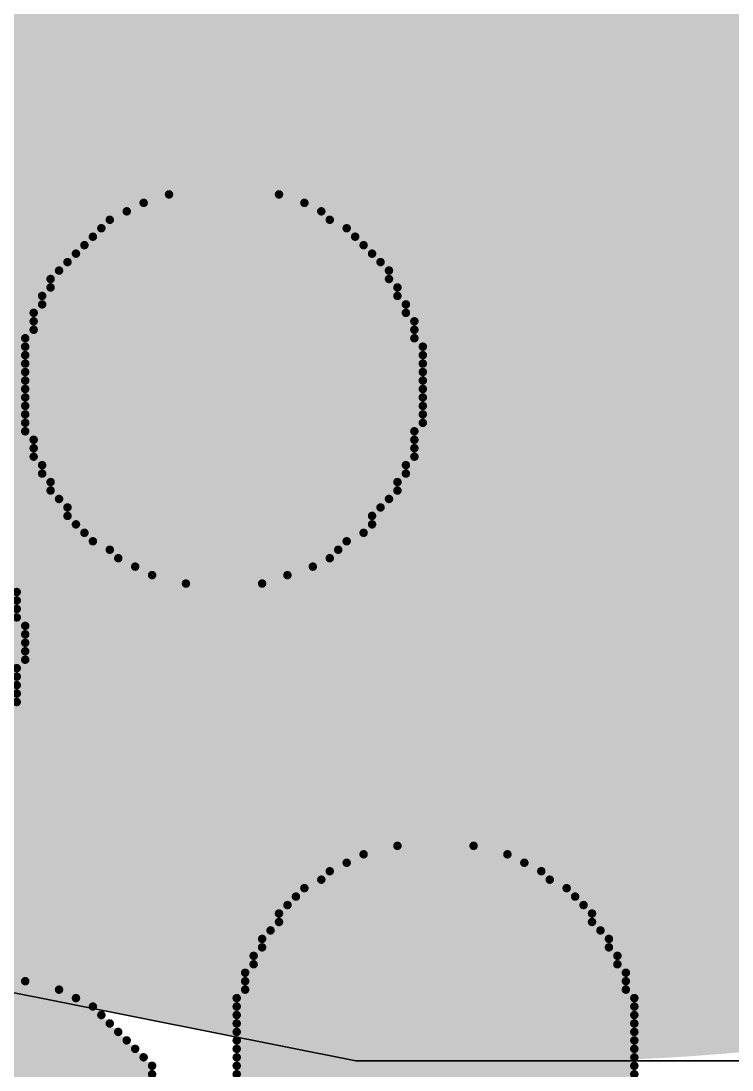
# Model space of a CAD drawing. Header units: inches. Extents: x 0 to 5455, y -5 to 5444.
# Drawn here: x 20.601 to 21.135, y 32.493 to 33.281 of the extents above; entities that cross this region are included whole.
import ezdxf

# ---------------------------------------------------------------- set-up
doc = ezdxf.new("R2010")
doc.units = ezdxf.units.IN
for name, color, linetype in [('Bottom Overlay', 54, 'Continuous'), ('PCBD Notes', 76, 'Continuous'), ('Top Layer', 1, 'Continuous'), ('Top Solder', 216, 'Continuous')]:
    doc.layers.add(name, color=color, linetype=linetype)

# ---------------------------------------------------------------- blocks, each defined once
blk = doc.blocks.new('FIDUCIAL_IPC_7351A_31')
at = {"layer": 'Top Solder'}
h = blk.add_hatch(color=216, dxfattribs=at)
edge = h.paths.add_edge_path()
edge.add_arc((0, 0), 1.5, 0, 360)
at = {"layer": 'PCBD Notes'}
blk.add_lwpolyline([(5, 0, 0.254, 0.254, 1), (-5, 0, 0.254, 0.254, 1)], format="xyseb", close=True, dxfattribs=at)
at = {"layer": 'Top Layer'}
for p, q in [((-0.14774, -1.5), (-0.43754, -1.44236)), ((0, -1.5), (-0.14774, -1.5)), ((0, -1.5), (0, -1.5)), ((0.14774, -1.5), (0, -1.5))]:
    blk.add_line(p, q, dxfattribs=at)
blk = doc.blocks.new('5394DE47_A0E8_4329_8464_7791B7C19310_33')
at = {"layer": 'Bottom Overlay'}
for points in [[(1.08105, -3.534, 0.00635, 0.00635, 0), (0.7826, -3.534, 0.00635, 0.00635, 0)], [(1.39855, -3.534, 0.00635, 0.00635, 0), (1.14455, -3.534, 0.00635, 0.00635, 0)], [(1.08105, -3.54035, 0.00635, 0.00635, 0), (0.7826, -3.54035, 0.00635, 0.00635, 0)], [(1.39855, -3.54035, 0.00635, 0.00635, 0), (1.14455, -3.54035, 0.00635, 0.00635, 0)], [(1.08105, -3.5467, 0.00635, 0.00635, 0), (0.7826, -3.5467, 0.00635, 0.00635, 0)], [(1.08105, -3.55305, 0.00635, 0.00635, 0), (0.7826, -3.55305, 0.00635, 0.00635, 0)], [(1.3922, -3.5467, 0.00635, 0.00635, 0), (1.1509, -3.5467, 0.00635, 0.00635, 0)], [(1.38585, -3.55305, 0.00635, 0.00635, 0), (1.15725, -3.55305, 0.00635, 0.00635, 0)], [(1.08105, -3.5594, 0.00635, 0.00635, 0), (0.7826, -3.5594, 0.00635, 0.00635, 0)], [(1.3795, -3.5594, 0.00635, 0.00635, 0), (1.1636, -3.5594, 0.00635, 0.00635, 0)], [(1.08105, -3.56575, 0.00635, 0.00635, 0), (0.7826, -3.56575, 0.00635, 0.00635, 0)], [(1.37315, -3.56575, 0.00635, 0.00635, 0), (1.16995, -3.56575, 0.00635, 0.00635, 0)], [(1.08105, -3.5721, 0.00635, 0.00635, 0), (0.7826, -3.5721, 0.00635, 0.00635, 0)], [(1.3668, -3.5721, 0.00635, 0.00635, 0), (1.1763, -3.5721, 0.00635, 0.00635, 0)], [(1.08105, -3.57845, 0.00635, 0.00635, 0), (0.7826, -3.57845, 0.00635, 0.00635, 0)], [(1.08105, -3.5848, 0.00635, 0.00635, 0), (0.7826, -3.5848, 0.00635, 0.00635, 0)], [(1.36045, -3.57845, 0.00635, 0.00635, 0), (1.18265, -3.57845, 0.00635, 0.00635, 0)], [(1.3541, -3.5848, 0.00635, 0.00635, 0), (1.189, -3.5848, 0.00635, 0.00635, 0)], [(1.08105, -3.59115, 0.00635, 0.00635, 0), (0.7826, -3.59115, 0.00635, 0.00635, 0)], [(1.3414, -3.59115, 0.00635, 0.00635, 0), (1.2017, -3.59115, 0.00635, 0.00635, 0)], [(1.0747, -3.5975, 0.00635, 0.00635, 0), (0.78895, -3.5975, 0.00635, 0.00635, 0)], [(1.3287, -3.5975, 0.00635, 0.00635, 0), (1.2144, -3.5975, 0.00635, 0.00635, 0)], [(1.0747, -3.60385, 0.00635, 0.00635, 0), (0.78895, -3.60385, 0.00635, 0.00635, 0)], [(1.3033, -3.60385, 0.00635, 0.00635, 0), (1.2398, -3.60385, 0.00635, 0.00635, 0)], [(1.0747, -3.6102, 0.00635, 0.00635, 0), (0.78895, -3.6102, 0.00635, 0.00635, 0)], [(1.06835, -3.61655, 0.00635, 0.00635, 0), (0.7953, -3.61655, 0.00635, 0.00635, 0)], [(1.06835, -3.6229, 0.00635, 0.00635, 0), (0.7953, -3.6229, 0.00635, 0.00635, 0)], [(1.062, -3.62925, 0.00635, 0.00635, 0), (0.80165, -3.62925, 0.00635, 0.00635, 0)], [(1.062, -3.6356, 0.00635, 0.00635, 0), (0.80165, -3.6356, 0.00635, 0.00635, 0)], [(1.05565, -3.64195, 0.00635, 0.00635, 0), (0.808, -3.64195, 0.00635, 0.00635, 0)], [(1.0493, -3.6483, 0.00635, 0.00635, 0), (0.81435, -3.6483, 0.00635, 0.00635, 0)], [(1.0493, -3.65465, 0.00635, 0.00635, 0), (0.81435, -3.65465, 0.00635, 0.00635, 0)], [(1.04295, -3.661, 0.00635, 0.00635, 0), (0.8207, -3.661, 0.00635, 0.00635, 0)], [(1.0366, -3.66735, 0.00635, 0.00635, 0), (0.82705, -3.66735, 0.00635, 0.00635, 0)], [(1.03025, -3.6737, 0.00635, 0.00635, 0), (0.8334, -3.6737, 0.00635, 0.00635, 0)], [(1.01755, -3.68005, 0.00635, 0.00635, 0), (0.8461, -3.68005, 0.00635, 0.00635, 0)], [(1.0112, -3.6864, 0.00635, 0.00635, 0), (0.85245, -3.6864, 0.00635, 0.00635, 0)], [(0.9985, -3.69275, 0.00635, 0.00635, 0), (0.86515, -3.69275, 0.00635, 0.00635, 0)], [(0.9858, -3.6991, 0.00635, 0.00635, 0), (0.87785, -3.6991, 0.00635, 0.00635, 0)], [(0.9604, -3.70545, 0.00635, 0.00635, 0), (0.90325, -3.70545, 0.00635, 0.00635, 0)], [(1.53825, -3.8134, 0.00635, 0.00635, 0), (1.24615, -3.8134, 0.00635, 0.00635, 0)], [(1.53825, -3.81975, 0.00635, 0.00635, 0), (1.24615, -3.81975, 0.00635, 0.00635, 0)], [(1.53825, -3.8261, 0.00635, 0.00635, 0), (1.24615, -3.8261, 0.00635, 0.00635, 0)], [(1.53825, -3.83245, 0.00635, 0.00635, 0), (1.24615, -3.83245, 0.00635, 0.00635, 0)], [(1.5446, -3.84515, 0.00635, 0.00635, 0), (1.2398, -3.84515, 0.00635, 0.00635, 0)], [(1.5446, -3.8388, 0.00635, 0.00635, 0), (1.24615, -3.8388, 0.00635, 0.00635, 0)], [(1.5446, -3.8515, 0.00635, 0.00635, 0), (1.2398, -3.8515, 0.00635, 0.00635, 0)], [(1.5446, -3.85785, 0.00635, 0.00635, 0), (1.2398, -3.85785, 0.00635, 0.00635, 0)], [(1.5446, -3.8642, 0.00635, 0.00635, 0), (1.2398, -3.8642, 0.00635, 0.00635, 0)], [(1.5446, -3.87055, 0.00635, 0.00635, 0), (1.2398, -3.87055, 0.00635, 0.00635, 0)], [(1.53825, -3.8769, 0.00635, 0.00635, 0), (1.24615, -3.8769, 0.00635, 0.00635, 0)], [(1.53825, -3.88325, 0.00635, 0.00635, 0), (1.24615, -3.88325, 0.00635, 0.00635, 0)], [(1.53825, -3.8896, 0.00635, 0.00635, 0), (1.24615, -3.8896, 0.00635, 0.00635, 0)], [(1.53825, -3.89595, 0.00635, 0.00635, 0), (1.24615, -3.89595, 0.00635, 0.00635, 0)], [(1.14455, -3.90865, 0.00635, 0.00635, 0), (1.04295, -3.90865, 0.00635, 0.00635, 0)], [(1.11915, -3.9023, 0.00635, 0.00635, 0), (1.062, -3.9023, 0.00635, 0.00635, 0)], [(1.15725, -3.915, 0.00635, 0.00635, 0), (1.0239, -3.915, 0.00635, 0.00635, 0)], [(1.16995, -3.92135, 0.00635, 0.00635, 0), (1.0112, -3.92135, 0.00635, 0.00635, 0)], [(1.1763, -3.9277, 0.00635, 0.00635, 0), (1.00485, -3.9277, 0.00635, 0.00635, 0)], [(1.189, -3.93405, 0.00635, 0.00635, 0), (0.9985, -3.93405, 0.00635, 0.00635, 0)], [(1.2017, -3.94675, 0.00635, 0.00635, 0), (0.97945, -3.94675, 0.00635, 0.00635, 0)], [(1.19535, -3.9404, 0.00635, 0.00635, 0), (0.9858, -3.9404, 0.00635, 0.00635, 0)], [(1.20805, -3.9531, 0.00635, 0.00635, 0), (0.97945, -3.9531, 0.00635, 0.00635, 0)], [(1.20805, -3.95945, 0.00635, 0.00635, 0), (0.9731, -3.95945, 0.00635, 0.00635, 0)], [(1.2144, -3.9658, 0.00635, 0.00635, 0), (0.96675, -3.9658, 0.00635, 0.00635, 0)], [(1.22075, -3.97215, 0.00635, 0.00635, 0), (0.9604, -3.97215, 0.00635, 0.00635, 0)], [(1.22075, -3.9785, 0.00635, 0.00635, 0), (0.9604, -3.9785, 0.00635, 0.00635, 0)], [(1.2271, -3.98485, 0.00635, 0.00635, 0), (0.95405, -3.98485, 0.00635, 0.00635, 0)], [(1.2271, -3.9912, 0.00635, 0.00635, 0), (0.95405, -3.9912, 0.00635, 0.00635, 0)], [(1.23345, -3.99755, 0.00635, 0.00635, 0), (0.9477, -3.99755, 0.00635, 0.00635, 0)], [(1.23345, -4.0039, 0.00635, 0.00635, 0), (0.9477, -4.0039, 0.00635, 0.00635, 0)], [(1.23345, -4.01025, 0.00635, 0.00635, 0), (0.9477, -4.01025, 0.00635, 0.00635, 0)], [(1.2398, -4.0166, 0.00635, 0.00635, 0), (0.9477, -4.0166, 0.00635, 0.00635, 0)], [(1.2398, -4.02295, 0.00635, 0.00635, 0), (0.94135, -4.02295, 0.00635, 0.00635, 0)], [(1.2398, -4.0293, 0.00635, 0.00635, 0), (0.94135, -4.0293, 0.00635, 0.00635, 0)], [(1.2398, -4.03565, 0.00635, 0.00635, 0), (0.94135, -4.03565, 0.00635, 0.00635, 0)], [(1.2398, -4.042, 0.00635, 0.00635, 0), (0.94135, -4.042, 0.00635, 0.00635, 0)], [(1.2398, -4.04835, 0.00635, 0.00635, 0), (0.94135, -4.04835, 0.00635, 0.00635, 0)], [(1.2398, -4.0547, 0.00635, 0.00635, 0), (0.94135, -4.0547, 0.00635, 0.00635, 0)], [(1.2398, -4.06105, 0.00635, 0.00635, 0), (0.94135, -4.06105, 0.00635, 0.00635, 0)], [(1.2398, -4.0674, 0.00635, 0.00635, 0), (0.94135, -4.0674, 0.00635, 0.00635, 0)], [(1.2398, -4.07375, 0.00635, 0.00635, 0), (0.94135, -4.07375, 0.00635, 0.00635, 0)], [(1.2398, -4.0801, 0.00635, 0.00635, 0), (0.94135, -4.0801, 0.00635, 0.00635, 0)], [(1.2398, -4.08645, 0.00635, 0.00635, 0), (0.9477, -4.08645, 0.00635, 0.00635, 0)], [(1.23345, -4.0928, 0.00635, 0.00635, 0), (0.9477, -4.0928, 0.00635, 0.00635, 0)], [(1.23345, -4.09915, 0.00635, 0.00635, 0), (0.9477, -4.09915, 0.00635, 0.00635, 0)], [(1.23345, -4.1055, 0.00635, 0.00635, 0), (0.95405, -4.1055, 0.00635, 0.00635, 0)], [(1.2271, -4.11185, 0.00635, 0.00635, 0), (0.95405, -4.11185, 0.00635, 0.00635, 0)], [(1.2271, -4.1182, 0.00635, 0.00635, 0), (0.9604, -4.1182, 0.00635, 0.00635, 0)], [(1.22075, -4.12455, 0.00635, 0.00635, 0), (0.9604, -4.12455, 0.00635, 0.00635, 0)], [(1.22075, -4.1309, 0.00635, 0.00635, 0), (0.96675, -4.1309, 0.00635, 0.00635, 0)], [(1.2144, -4.13725, 0.00635, 0.00635, 0), (0.96675, -4.13725, 0.00635, 0.00635, 0)], [(1.20805, -4.1436, 0.00635, 0.00635, 0), (0.9731, -4.1436, 0.00635, 0.00635, 0)], [(1.2017, -4.14995, 0.00635, 0.00635, 0), (0.97945, -4.14995, 0.00635, 0.00635, 0)], [(1.19535, -4.1563, 0.00635, 0.00635, 0), (0.9858, -4.1563, 0.00635, 0.00635, 0)], [(1.189, -4.16265, 0.00635, 0.00635, 0), (0.99215, -4.16265, 0.00635, 0.00635, 0)], [(1.18265, -4.169, 0.00635, 0.00635, 0), (0.9985, -4.169, 0.00635, 0.00635, 0)], [(1.1763, -4.17535, 0.00635, 0.00635, 0), (1.0112, -4.17535, 0.00635, 0.00635, 0)], [(1.1636, -4.1817, 0.00635, 0.00635, 0), (1.01755, -4.1817, 0.00635, 0.00635, 0)], [(1.1509, -4.18805, 0.00635, 0.00635, 0), (1.03025, -4.18805, 0.00635, 0.00635, 0)], [(1.13185, -4.1944, 0.00635, 0.00635, 0), (1.0493, -4.1944, 0.00635, 0.00635, 0)]]:
    blk.add_lwpolyline(points, format="xyseb", dxfattribs=at)
for points in [[(0.78101, -3.534, 0.00317, 0.00317, 1), (0.78419, -3.534, 0.00317, 0.00317, 1)], [(1.07946, -3.534, 0.00317, 0.00317, 1), (1.08264, -3.534, 0.00317, 0.00317, 1)], [(1.14296, -3.534, 0.00317, 0.00317, 1), (1.14614, -3.534, 0.00317, 0.00317, 1)], [(0.78101, -3.54035, 0.00317, 0.00317, 1), (0.78419, -3.54035, 0.00317, 0.00317, 1)], [(1.07946, -3.54035, 0.00317, 0.00317, 1), (1.08264, -3.54035, 0.00317, 0.00317, 1)], [(1.14296, -3.54035, 0.00317, 0.00317, 1), (1.14614, -3.54035, 0.00317, 0.00317, 1)], [(0.78101, -3.5467, 0.00317, 0.00317, 1), (0.78419, -3.5467, 0.00317, 0.00317, 1)], [(0.78101, -3.55305, 0.00317, 0.00317, 1), (0.78419, -3.55305, 0.00317, 0.00317, 1)], [(1.07946, -3.5467, 0.00317, 0.00317, 1), (1.08264, -3.5467, 0.00317, 0.00317, 1)], [(1.07946, -3.55305, 0.00317, 0.00317, 1), (1.08264, -3.55305, 0.00317, 0.00317, 1)], [(1.14931, -3.5467, 0.00317, 0.00317, 1), (1.15249, -3.5467, 0.00317, 0.00317, 1)], [(1.15566, -3.55305, 0.00317, 0.00317, 1), (1.15884, -3.55305, 0.00317, 0.00317, 1)], [(0.78101, -3.5594, 0.00317, 0.00317, 1), (0.78419, -3.5594, 0.00317, 0.00317, 1)], [(1.07946, -3.5594, 0.00317, 0.00317, 1), (1.08264, -3.5594, 0.00317, 0.00317, 1)], [(1.16201, -3.5594, 0.00317, 0.00317, 1), (1.16519, -3.5594, 0.00317, 0.00317, 1)], [(0.78101, -3.56575, 0.00317, 0.00317, 1), (0.78419, -3.56575, 0.00317, 0.00317, 1)], [(1.07946, -3.56575, 0.00317, 0.00317, 1), (1.08264, -3.56575, 0.00317, 0.00317, 1)], [(1.16836, -3.56575, 0.00317, 0.00317, 1), (1.17154, -3.56575, 0.00317, 0.00317, 1)], [(0.78101, -3.5721, 0.00317, 0.00317, 1), (0.78419, -3.5721, 0.00317, 0.00317, 1)], [(1.07946, -3.5721, 0.00317, 0.00317, 1), (1.08264, -3.5721, 0.00317, 0.00317, 1)], [(1.17471, -3.5721, 0.00317, 0.00317, 1), (1.17789, -3.5721, 0.00317, 0.00317, 1)], [(0.78101, -3.57845, 0.00317, 0.00317, 1), (0.78419, -3.57845, 0.00317, 0.00317, 1)], [(0.78101, -3.5848, 0.00317, 0.00317, 1), (0.78419, -3.5848, 0.00317, 0.00317, 1)], [(1.07946, -3.57845, 0.00317, 0.00317, 1), (1.08264, -3.57845, 0.00317, 0.00317, 1)], [(1.07946, -3.5848, 0.00317, 0.00317, 1), (1.08264, -3.5848, 0.00317, 0.00317, 1)], [(1.18106, -3.57845, 0.00317, 0.00317, 1), (1.18424, -3.57845, 0.00317, 0.00317, 1)], [(1.18741, -3.5848, 0.00317, 0.00317, 1), (1.19059, -3.5848, 0.00317, 0.00317, 1)], [(0.78101, -3.59115, 0.00317, 0.00317, 1), (0.78419, -3.59115, 0.00317, 0.00317, 1)], [(1.07946, -3.59115, 0.00317, 0.00317, 1), (1.08264, -3.59115, 0.00317, 0.00317, 1)], [(1.20011, -3.59115, 0.00317, 0.00317, 1), (1.20329, -3.59115, 0.00317, 0.00317, 1)], [(0.78736, -3.5975, 0.00317, 0.00317, 1), (0.79054, -3.5975, 0.00317, 0.00317, 1)], [(1.07311, -3.5975, 0.00317, 0.00317, 1), (1.07629, -3.5975, 0.00317, 0.00317, 1)], [(1.21281, -3.5975, 0.00317, 0.00317, 1), (1.21599, -3.5975, 0.00317, 0.00317, 1)], [(0.78736, -3.60385, 0.00317, 0.00317, 1), (0.79054, -3.60385, 0.00317, 0.00317, 1)], [(1.07311, -3.60385, 0.00317, 0.00317, 1), (1.07629, -3.60385, 0.00317, 0.00317, 1)], [(1.23821, -3.60385, 0.00317, 0.00317, 1), (1.24139, -3.60385, 0.00317, 0.00317, 1)], [(0.78736, -3.6102, 0.00317, 0.00317, 1), (0.79054, -3.6102, 0.00317, 0.00317, 1)], [(0.79371, -3.61655, 0.00317, 0.00317, 1), (0.79689, -3.61655, 0.00317, 0.00317, 1)], [(1.06676, -3.61655, 0.00317, 0.00317, 1), (1.06994, -3.61655, 0.00317, 0.00317, 1)], [(1.07311, -3.6102, 0.00317, 0.00317, 1), (1.07629, -3.6102, 0.00317, 0.00317, 1)], [(0.79371, -3.6229, 0.00317, 0.00317, 1), (0.79689, -3.6229, 0.00317, 0.00317, 1)], [(1.06676, -3.6229, 0.00317, 0.00317, 1), (1.06994, -3.6229, 0.00317, 0.00317, 1)], [(0.80006, -3.62925, 0.00317, 0.00317, 1), (0.80324, -3.62925, 0.00317, 0.00317, 1)], [(1.06041, -3.62925, 0.00317, 0.00317, 1), (1.06359, -3.62925, 0.00317, 0.00317, 1)], [(0.80006, -3.6356, 0.00317, 0.00317, 1), (0.80324, -3.6356, 0.00317, 0.00317, 1)], [(1.06041, -3.6356, 0.00317, 0.00317, 1), (1.06359, -3.6356, 0.00317, 0.00317, 1)], [(0.80641, -3.64195, 0.00317, 0.00317, 1), (0.80959, -3.64195, 0.00317, 0.00317, 1)], [(0.81276, -3.6483, 0.00317, 0.00317, 1), (0.81594, -3.6483, 0.00317, 0.00317, 1)], [(1.04771, -3.6483, 0.00317, 0.00317, 1), (1.05089, -3.6483, 0.00317, 0.00317, 1)], [(1.05406, -3.64195, 0.00317, 0.00317, 1), (1.05724, -3.64195, 0.00317, 0.00317, 1)], [(0.81276, -3.65465, 0.00317, 0.00317, 1), (0.81594, -3.65465, 0.00317, 0.00317, 1)], [(1.04771, -3.65465, 0.00317, 0.00317, 1), (1.05089, -3.65465, 0.00317, 0.00317, 1)], [(0.81911, -3.661, 0.00317, 0.00317, 1), (0.82229, -3.661, 0.00317, 0.00317, 1)], [(1.04136, -3.661, 0.00317, 0.00317, 1), (1.04454, -3.661, 0.00317, 0.00317, 1)], [(0.82546, -3.66735, 0.00317, 0.00317, 1), (0.82864, -3.66735, 0.00317, 0.00317, 1)], [(1.03501, -3.66735, 0.00317, 0.00317, 1), (1.03819, -3.66735, 0.00317, 0.00317, 1)], [(0.83181, -3.6737, 0.00317, 0.00317, 1), (0.83499, -3.6737, 0.00317, 0.00317, 1)], [(0.84451, -3.68005, 0.00317, 0.00317, 1), (0.84769, -3.68005, 0.00317, 0.00317, 1)], [(1.01596, -3.68005, 0.00317, 0.00317, 1), (1.01914, -3.68005, 0.00317, 0.00317, 1)], [(1.02866, -3.6737, 0.00317, 0.00317, 1), (1.03184, -3.6737, 0.00317, 0.00317, 1)], [(0.85086, -3.6864, 0.00317, 0.00317, 1), (0.85404, -3.6864, 0.00317, 0.00317, 1)], [(1.00961, -3.6864, 0.00317, 0.00317, 1), (1.01279, -3.6864, 0.00317, 0.00317, 1)], [(0.86356, -3.69275, 0.00317, 0.00317, 1), (0.86674, -3.69275, 0.00317, 0.00317, 1)], [(0.99691, -3.69275, 0.00317, 0.00317, 1), (1.00009, -3.69275, 0.00317, 0.00317, 1)], [(0.87626, -3.6991, 0.00317, 0.00317, 1), (0.87944, -3.6991, 0.00317, 0.00317, 1)], [(0.98421, -3.6991, 0.00317, 0.00317, 1), (0.98739, -3.6991, 0.00317, 0.00317, 1)], [(0.90166, -3.70545, 0.00317, 0.00317, 1), (0.90484, -3.70545, 0.00317, 0.00317, 1)], [(0.95881, -3.70545, 0.00317, 0.00317, 1), (0.96199, -3.70545, 0.00317, 0.00317, 1)], [(1.24456, -3.8134, 0.00317, 0.00317, 1), (1.24774, -3.8134, 0.00317, 0.00317, 1)], [(1.24456, -3.81975, 0.00317, 0.00317, 1), (1.24774, -3.81975, 0.00317, 0.00317, 1)], [(1.24456, -3.8261, 0.00317, 0.00317, 1), (1.24774, -3.8261, 0.00317, 0.00317, 1)], [(1.24456, -3.83245, 0.00317, 0.00317, 1), (1.24774, -3.83245, 0.00317, 0.00317, 1)], [(1.23821, -3.84515, 0.00317, 0.00317, 1), (1.24139, -3.84515, 0.00317, 0.00317, 1)], [(1.24456, -3.8388, 0.00317, 0.00317, 1), (1.24774, -3.8388, 0.00317, 0.00317, 1)], [(1.23821, -3.8515, 0.00317, 0.00317, 1), (1.24139, -3.8515, 0.00317, 0.00317, 1)], [(1.23821, -3.85785, 0.00317, 0.00317, 1), (1.24139, -3.85785, 0.00317, 0.00317, 1)], [(1.23821, -3.8642, 0.00317, 0.00317, 1), (1.24139, -3.8642, 0.00317, 0.00317, 1)], [(1.23821, -3.87055, 0.00317, 0.00317, 1), (1.24139, -3.87055, 0.00317, 0.00317, 1)], [(1.24456, -3.8769, 0.00317, 0.00317, 1), (1.24774, -3.8769, 0.00317, 0.00317, 1)], [(1.24456, -3.88325, 0.00317, 0.00317, 1), (1.24774, -3.88325, 0.00317, 0.00317, 1)], [(1.24456, -3.8896, 0.00317, 0.00317, 1), (1.24774, -3.8896, 0.00317, 0.00317, 1)], [(1.24456, -3.89595, 0.00317, 0.00317, 1), (1.24774, -3.89595, 0.00317, 0.00317, 1)], [(1.04136, -3.90865, 0.00317, 0.00317, 1), (1.04454, -3.90865, 0.00317, 0.00317, 1)], [(1.06041, -3.9023, 0.00317, 0.00317, 1), (1.06359, -3.9023, 0.00317, 0.00317, 1)], [(1.11756, -3.9023, 0.00317, 0.00317, 1), (1.12074, -3.9023, 0.00317, 0.00317, 1)], [(1.14296, -3.90865, 0.00317, 0.00317, 1), (1.14614, -3.90865, 0.00317, 0.00317, 1)], [(1.02231, -3.915, 0.00317, 0.00317, 1), (1.02549, -3.915, 0.00317, 0.00317, 1)], [(1.15566, -3.915, 0.00317, 0.00317, 1), (1.15884, -3.915, 0.00317, 0.00317, 1)], [(1.00961, -3.92135, 0.00317, 0.00317, 1), (1.01279, -3.92135, 0.00317, 0.00317, 1)], [(1.16836, -3.92135, 0.00317, 0.00317, 1), (1.17154, -3.92135, 0.00317, 0.00317, 1)], [(1.00326, -3.9277, 0.00317, 0.00317, 1), (1.00644, -3.9277, 0.00317, 0.00317, 1)], [(1.17471, -3.9277, 0.00317, 0.00317, 1), (1.17789, -3.9277, 0.00317, 0.00317, 1)], [(0.99691, -3.93405, 0.00317, 0.00317, 1), (1.00009, -3.93405, 0.00317, 0.00317, 1)], [(1.18741, -3.93405, 0.00317, 0.00317, 1), (1.19059, -3.93405, 0.00317, 0.00317, 1)], [(0.97786, -3.94675, 0.00317, 0.00317, 1), (0.98104, -3.94675, 0.00317, 0.00317, 1)], [(0.98421, -3.9404, 0.00317, 0.00317, 1), (0.98739, -3.9404, 0.00317, 0.00317, 1)], [(1.19376, -3.9404, 0.00317, 0.00317, 1), (1.19694, -3.9404, 0.00317, 0.00317, 1)], [(1.20011, -3.94675, 0.00317, 0.00317, 1), (1.20329, -3.94675, 0.00317, 0.00317, 1)], [(0.97786, -3.9531, 0.00317, 0.00317, 1), (0.98104, -3.9531, 0.00317, 0.00317, 1)], [(1.20646, -3.9531, 0.00317, 0.00317, 1), (1.20964, -3.9531, 0.00317, 0.00317, 1)], [(0.97151, -3.95945, 0.00317, 0.00317, 1), (0.97469, -3.95945, 0.00317, 0.00317, 1)], [(1.20646, -3.95945, 0.00317, 0.00317, 1), (1.20964, -3.95945, 0.00317, 0.00317, 1)], [(0.96516, -3.9658, 0.00317, 0.00317, 1), (0.96834, -3.9658, 0.00317, 0.00317, 1)], [(1.21281, -3.9658, 0.00317, 0.00317, 1), (1.21599, -3.9658, 0.00317, 0.00317, 1)], [(0.95881, -3.97215, 0.00317, 0.00317, 1), (0.96199, -3.97215, 0.00317, 0.00317, 1)], [(0.95881, -3.9785, 0.00317, 0.00317, 1), (0.96199, -3.9785, 0.00317, 0.00317, 1)], [(1.21916, -3.97215, 0.00317, 0.00317, 1), (1.22234, -3.97215, 0.00317, 0.00317, 1)], [(1.21916, -3.9785, 0.00317, 0.00317, 1), (1.22234, -3.9785, 0.00317, 0.00317, 1)], [(0.95246, -3.98485, 0.00317, 0.00317, 1), (0.95564, -3.98485, 0.00317, 0.00317, 1)], [(1.22551, -3.98485, 0.00317, 0.00317, 1), (1.22869, -3.98485, 0.00317, 0.00317, 1)], [(0.95246, -3.9912, 0.00317, 0.00317, 1), (0.95564, -3.9912, 0.00317, 0.00317, 1)], [(1.22551, -3.9912, 0.00317, 0.00317, 1), (1.22869, -3.9912, 0.00317, 0.00317, 1)], [(0.94611, -3.99755, 0.00317, 0.00317, 1), (0.94929, -3.99755, 0.00317, 0.00317, 1)], [(1.23186, -3.99755, 0.00317, 0.00317, 1), (1.23504, -3.99755, 0.00317, 0.00317, 1)], [(0.94611, -4.0039, 0.00317, 0.00317, 1), (0.94929, -4.0039, 0.00317, 0.00317, 1)], [(0.94611, -4.01025, 0.00317, 0.00317, 1), (0.94929, -4.01025, 0.00317, 0.00317, 1)], [(1.23186, -4.0039, 0.00317, 0.00317, 1), (1.23504, -4.0039, 0.00317, 0.00317, 1)], [(1.23186, -4.01025, 0.00317, 0.00317, 1), (1.23504, -4.01025, 0.00317, 0.00317, 1)], [(0.94611, -4.0166, 0.00317, 0.00317, 1), (0.94929, -4.0166, 0.00317, 0.00317, 1)], [(1.23821, -4.0166, 0.00317, 0.00317, 1), (1.24139, -4.0166, 0.00317, 0.00317, 1)], [(0.93976, -4.02295, 0.00317, 0.00317, 1), (0.94294, -4.02295, 0.00317, 0.00317, 1)], [(1.23821, -4.02295, 0.00317, 0.00317, 1), (1.24139, -4.02295, 0.00317, 0.00317, 1)], [(0.93976, -4.0293, 0.00317, 0.00317, 1), (0.94294, -4.0293, 0.00317, 0.00317, 1)], [(1.23821, -4.0293, 0.00317, 0.00317, 1), (1.24139, -4.0293, 0.00317, 0.00317, 1)], [(0.93976, -4.03565, 0.00317, 0.00317, 1), (0.94294, -4.03565, 0.00317, 0.00317, 1)], [(0.93976, -4.042, 0.00317, 0.00317, 1), (0.94294, -4.042, 0.00317, 0.00317, 1)], [(1.23821, -4.03565, 0.00317, 0.00317, 1), (1.24139, -4.03565, 0.00317, 0.00317, 1)], [(1.23821, -4.042, 0.00317, 0.00317, 1), (1.24139, -4.042, 0.00317, 0.00317, 1)], [(0.93976, -4.04835, 0.00317, 0.00317, 1), (0.94294, -4.04835, 0.00317, 0.00317, 1)], [(1.23821, -4.04835, 0.00317, 0.00317, 1), (1.24139, -4.04835, 0.00317, 0.00317, 1)], [(0.93976, -4.0547, 0.00317, 0.00317, 1), (0.94294, -4.0547, 0.00317, 0.00317, 1)], [(1.23821, -4.0547, 0.00317, 0.00317, 1), (1.24139, -4.0547, 0.00317, 0.00317, 1)], [(0.93976, -4.06105, 0.00317, 0.00317, 1), (0.94294, -4.06105, 0.00317, 0.00317, 1)], [(1.23821, -4.06105, 0.00317, 0.00317, 1), (1.24139, -4.06105, 0.00317, 0.00317, 1)], [(0.93976, -4.0674, 0.00317, 0.00317, 1), (0.94294, -4.0674, 0.00317, 0.00317, 1)], [(0.93976, -4.07375, 0.00317, 0.00317, 1), (0.94294, -4.07375, 0.00317, 0.00317, 1)], [(1.23821, -4.0674, 0.00317, 0.00317, 1), (1.24139, -4.0674, 0.00317, 0.00317, 1)], [(1.23821, -4.07375, 0.00317, 0.00317, 1), (1.24139, -4.07375, 0.00317, 0.00317, 1)], [(0.93976, -4.0801, 0.00317, 0.00317, 1), (0.94294, -4.0801, 0.00317, 0.00317, 1)], [(1.23821, -4.0801, 0.00317, 0.00317, 1), (1.24139, -4.0801, 0.00317, 0.00317, 1)], [(0.94611, -4.08645, 0.00317, 0.00317, 1), (0.94929, -4.08645, 0.00317, 0.00317, 1)], [(1.23821, -4.08645, 0.00317, 0.00317, 1), (1.24139, -4.08645, 0.00317, 0.00317, 1)], [(0.94611, -4.0928, 0.00317, 0.00317, 1), (0.94929, -4.0928, 0.00317, 0.00317, 1)], [(1.23186, -4.0928, 0.00317, 0.00317, 1), (1.23504, -4.0928, 0.00317, 0.00317, 1)], [(0.94611, -4.09915, 0.00317, 0.00317, 1), (0.94929, -4.09915, 0.00317, 0.00317, 1)], [(0.95246, -4.1055, 0.00317, 0.00317, 1), (0.95564, -4.1055, 0.00317, 0.00317, 1)], [(1.23186, -4.09915, 0.00317, 0.00317, 1), (1.23504, -4.09915, 0.00317, 0.00317, 1)], [(1.23186, -4.1055, 0.00317, 0.00317, 1), (1.23504, -4.1055, 0.00317, 0.00317, 1)], [(0.95246, -4.11185, 0.00317, 0.00317, 1), (0.95564, -4.11185, 0.00317, 0.00317, 1)], [(1.22551, -4.11185, 0.00317, 0.00317, 1), (1.22869, -4.11185, 0.00317, 0.00317, 1)], [(0.95881, -4.1182, 0.00317, 0.00317, 1), (0.96199, -4.1182, 0.00317, 0.00317, 1)], [(1.22551, -4.1182, 0.00317, 0.00317, 1), (1.22869, -4.1182, 0.00317, 0.00317, 1)], [(0.95881, -4.12455, 0.00317, 0.00317, 1), (0.96199, -4.12455, 0.00317, 0.00317, 1)], [(1.21916, -4.12455, 0.00317, 0.00317, 1), (1.22234, -4.12455, 0.00317, 0.00317, 1)], [(0.96516, -4.1309, 0.00317, 0.00317, 1), (0.96834, -4.1309, 0.00317, 0.00317, 1)], [(1.21916, -4.1309, 0.00317, 0.00317, 1), (1.22234, -4.1309, 0.00317, 0.00317, 1)], [(0.96516, -4.13725, 0.00317, 0.00317, 1), (0.96834, -4.13725, 0.00317, 0.00317, 1)], [(0.97151, -4.1436, 0.00317, 0.00317, 1), (0.97469, -4.1436, 0.00317, 0.00317, 1)], [(1.20646, -4.1436, 0.00317, 0.00317, 1), (1.20964, -4.1436, 0.00317, 0.00317, 1)], [(1.21281, -4.13725, 0.00317, 0.00317, 1), (1.21599, -4.13725, 0.00317, 0.00317, 1)], [(0.97786, -4.14995, 0.00317, 0.00317, 1), (0.98104, -4.14995, 0.00317, 0.00317, 1)], [(1.20011, -4.14995, 0.00317, 0.00317, 1), (1.20329, -4.14995, 0.00317, 0.00317, 1)], [(0.98421, -4.1563, 0.00317, 0.00317, 1), (0.98739, -4.1563, 0.00317, 0.00317, 1)], [(1.19376, -4.1563, 0.00317, 0.00317, 1), (1.19694, -4.1563, 0.00317, 0.00317, 1)], [(0.99056, -4.16265, 0.00317, 0.00317, 1), (0.99374, -4.16265, 0.00317, 0.00317, 1)], [(1.18741, -4.16265, 0.00317, 0.00317, 1), (1.19059, -4.16265, 0.00317, 0.00317, 1)], [(0.99691, -4.169, 0.00317, 0.00317, 1), (1.00009, -4.169, 0.00317, 0.00317, 1)], [(1.00961, -4.17535, 0.00317, 0.00317, 1), (1.01279, -4.17535, 0.00317, 0.00317, 1)], [(1.17471, -4.17535, 0.00317, 0.00317, 1), (1.17789, -4.17535, 0.00317, 0.00317, 1)], [(1.18106, -4.169, 0.00317, 0.00317, 1), (1.18424, -4.169, 0.00317, 0.00317, 1)], [(1.01596, -4.1817, 0.00317, 0.00317, 1), (1.01914, -4.1817, 0.00317, 0.00317, 1)], [(1.16201, -4.1817, 0.00317, 0.00317, 1), (1.16519, -4.1817, 0.00317, 0.00317, 1)], [(1.02866, -4.18805, 0.00317, 0.00317, 1), (1.03184, -4.18805, 0.00317, 0.00317, 1)], [(1.14931, -4.18805, 0.00317, 0.00317, 1), (1.15249, -4.18805, 0.00317, 0.00317, 1)], [(1.04771, -4.1944, 0.00317, 0.00317, 1), (1.05089, -4.1944, 0.00317, 0.00317, 1)], [(1.13026, -4.1944, 0.00317, 0.00317, 1), (1.13344, -4.1944, 0.00317, 0.00317, 1)]]:
    blk.add_lwpolyline(points, format="xyseb", close=True, dxfattribs=at)

msp = doc.modelspace()

# ---------------------------------------------------------------- linework, layer by layer
at = {"layer": 'Top Layer'}
for p, q in [((20.56247, 32.55764), (20.85226, 32.5)), ((20.85226, 32.5), (21.14774, 32.5))]:
    msp.add_line(p, q, dxfattribs=at)

# ---------------------------------------------------------------- block references
msp.add_blockref('FIDUCIAL_IPC_7351A_31', (21, 34))
at = {"rotation": 180}
msp.add_blockref('5394DE47_A0E8_4329_8464_7791B7C19310_33', (21.844, 28.956), dxfattribs=at)

doc.saveas('drawing.dxf')
